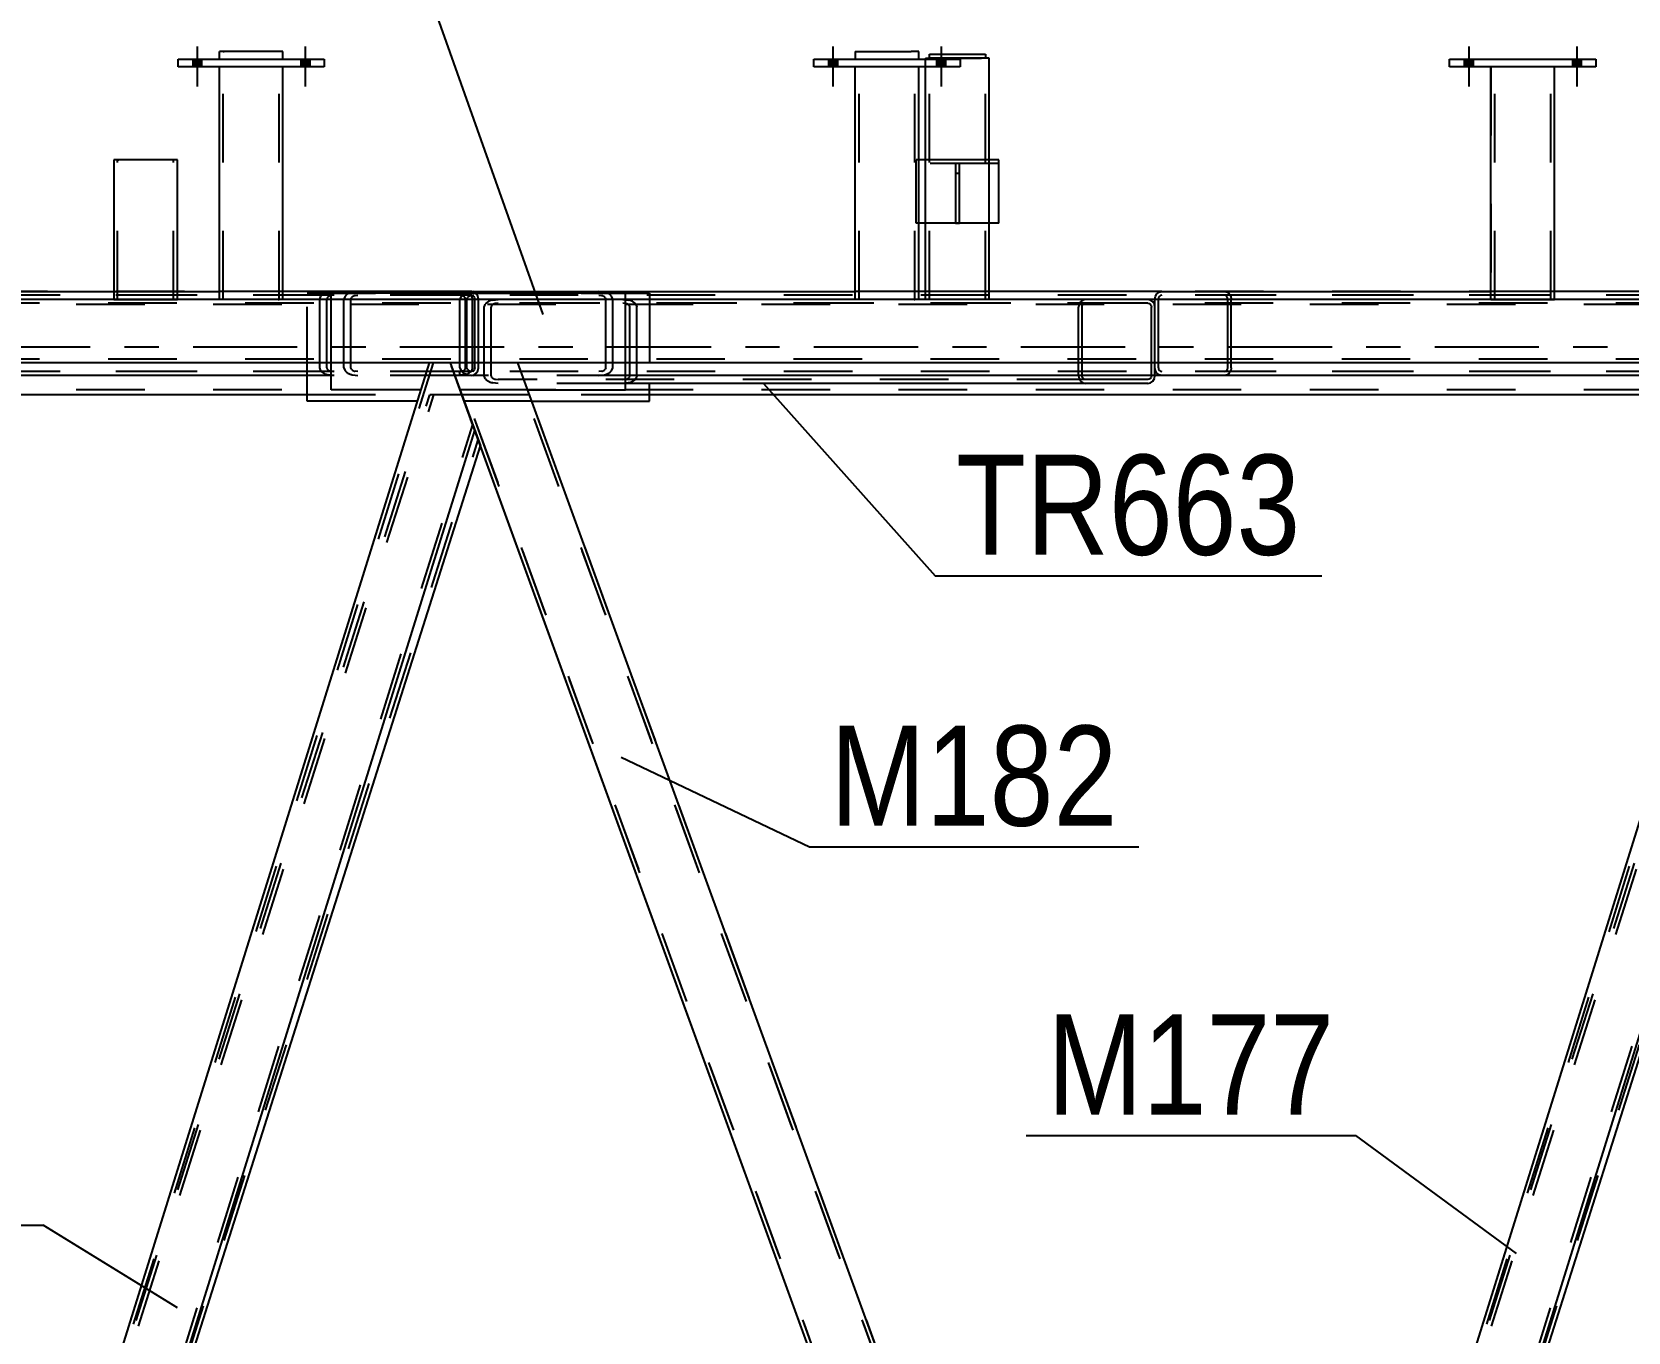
# Model space of a CAD drawing. Header units: millimetres. Extents: x -777 to 412, y -850 to -9.
# Drawn here: x 59.57 to 105.22, y -85.45 to -48.26 of the extents above; entities that cross this region are included whole.
import ezdxf

# ---------------------------------------------------------------- set-up
doc = ezdxf.new("R2010")
doc.units = ezdxf.units.MM
doc.linetypes.add('DXK_LINE_DOT2', pattern=[3.9198, 1.9599, -1.9599])
doc.linetypes.add('DXK_LINE_DOT3', pattern=[5.9187, 2.979, -0.9799, 0.9799, -0.9799])
doc.styles.add('Arial Narrow', font='ARIALN.TTF', dxfattribs={"height": 0.2})

# ---------------------------------------------------------------- blocks, each defined once
blk = doc.blocks.new('Part-570390744-4725 - 4628')
at = {"color": 7, "linetype": 'DXK_LINE_DOT2'}
for p, q in [((67.441, -58.083), (67.441, -55.728)), ((67.441, -55.728), (77.235, -55.728)), ((77.235, -55.728), (77.235, -58.31)), ((73.868, -58.819), (70.597, -58.819))]:
    blk.add_line(p, q, dxfattribs=at)
at = {"color": 2, "linetype": 'Continuous'}
for p, q in [((67.441, -58.819), (67.441, -58.083)), ((77.235, -58.819), (77.235, -58.31)), ((70.597, -58.819), (67.441, -58.819)), ((73.868, -58.819), (77.235, -58.819))]:
    blk.add_line(p, q, dxfattribs=at)
blk = doc.blocks.new('Part-570390744-5328 - 4628')
at = {"color": 2, "linetype": 'Continuous'}
for p, q in [((81.933, -49.255), (81.933, -49.037)), ((81.933, -49.037), (86.115, -49.037)), ((86.115, -49.255), (81.933, -49.255)), ((86.115, -49.037), (86.115, -49.255))]:
    blk.add_line(p, q, dxfattribs=at)
blk = doc.blocks.new('Part-570390744-5053 - 4628')
at = {"color": 7, "linetype": 'DXK_LINE_DOT2'}
for p, q in [((86.095, -52.021), (85.985, -52.021)), ((85.985, -52.021), (85.985, -53.73)), ((86.095, -53.73), (86.095, -52.021)), ((85.985, -52.294), (86.095, -52.294)), ((85.985, -53.73), (86.095, -53.73))]:
    blk.add_line(p, q, dxfattribs=at)
blk = doc.blocks.new('Part-570390744-4740 - 4628')
at = {"color": 2, "linetype": 'Continuous'}
for p, q in [((76.544, -55.728), (68.132, -55.728)), ((68.132, -55.909), (68.132, -55.728)), ((76.544, -55.909), (76.544, -55.728)), ((68.132, -58.491), (68.132, -57.727)), ((76.544, -58.491), (76.544, -57.727)), ((70.699, -58.491), (68.132, -58.491)), ((73.749, -58.491), (76.544, -58.491))]:
    blk.add_line(p, q, dxfattribs=at)
at = {"color": 7, "linetype": 'DXK_LINE_DOT2'}
for p, q in [((68.132, -57.727), (68.132, -55.909)), ((76.544, -57.727), (76.544, -55.909)), ((73.749, -58.491), (70.699, -58.491))]:
    blk.add_line(p, q, dxfattribs=at)
blk = doc.blocks.new('Part-570390744-5403 - 4628')
at = {"color": 2, "linetype": 'Continuous'}
for p, q in [((85.239, -49.003), (85.239, -48.894)), ((85.239, -48.894), (86.839, -48.894)), ((86.839, -48.894), (86.839, -49.003))]:
    blk.add_line(p, q, dxfattribs=at)
at = {"color": 7, "linetype": 'DXK_LINE_DOT2'}
blk.add_line((86.839, -49.003), (85.239, -49.003), dxfattribs=at)
blk = doc.blocks.new('Part-570390744-5397 - 4628')
at = {"color": 2, "linetype": 'Continuous'}
for p, q in [((63.751, -49.255), (63.751, -49.036)), ((63.751, -49.036), (67.933, -49.036)), ((67.933, -49.255), (63.751, -49.255)), ((67.933, -49.036), (67.933, -49.255))]:
    blk.add_line(p, q, dxfattribs=at)
blk = doc.blocks.new('Part-570390744-4782 - 4628')
at = {"color": 7, "linetype": 'DXK_LINE_DOT2'}
for p, q in [((72.504, -56.128), (72.532, -56.05)), ((72.504, -58.091), (72.504, -56.128)), ((72.532, -56.05), (72.534, -56.044)), ((72.717, -56.086), (72.702, -56.128)), ((72.702, -58.091), (72.702, -56.128)), ((72.749, -55.926), (72.901, -55.91)), ((72.901, -56.019), (72.825, -56.027)), ((91.488, -55.91), (72.901, -55.91)), ((91.488, -56.019), (72.901, -56.019)), ((76.474, -55.91), (76.626, -55.926)), ((76.55, -56.027), (76.474, -56.019)), ((76.673, -56.128), (76.657, -56.086)), ((76.673, -58.091), (76.673, -56.128)), ((76.841, -56.044), (76.871, -56.128)), ((76.871, -58.091), (76.871, -56.128)), ((89.518, -56.044), (89.503, -56.128)), ((89.503, -58.083), (89.503, -56.128)), ((89.561, -55.974), (89.518, -56.044)), ((89.626, -55.926), (89.561, -55.974)), ((89.602, -56.128), (89.61, -56.086)), ((89.602, -58.083), (89.602, -56.128)), ((89.61, -56.086), (89.631, -56.051)), ((89.702, -55.91), (89.626, -55.926)), ((89.631, -56.051), (89.664, -56.027)), ((89.664, -56.027), (89.702, -56.019)), ((91.564, -55.926), (91.488, -55.91)), ((91.488, -56.019), (91.526, -56.027)), ((91.526, -56.027), (91.558, -56.051)), ((91.558, -56.051), (91.58, -56.086)), ((91.629, -55.974), (91.564, -55.926)), ((91.58, -56.086), (91.587, -56.128)), ((91.587, -58.083), (91.587, -56.128)), ((91.672, -56.044), (91.629, -55.974)), ((91.687, -56.128), (91.672, -56.044)), ((91.687, -58.083), (91.687, -56.128)), ((72.534, -58.175), (72.504, -58.091)), ((72.702, -58.091), (72.717, -58.133)), ((72.901, -58.31), (72.749, -58.293)), ((72.825, -58.192), (72.901, -58.201)), ((89.702, -58.201), (72.901, -58.201)), ((76.544, -58.31), (72.901, -58.31)), ((76.474, -58.201), (76.55, -58.192)), ((76.626, -58.293), (76.474, -58.31)), ((76.657, -58.133), (76.673, -58.091)), ((76.871, -58.091), (76.841, -58.175))]:
    blk.add_line(p, q, dxfattribs=at)
at = {"color": 2, "linetype": 'Continuous'}
for p, q in [((91.488, -58.31), (76.544, -58.31)), ((89.503, -58.091), (89.503, -58.083)), ((89.503, -58.091), (89.518, -58.175)), ((89.518, -58.175), (89.561, -58.246)), ((89.561, -58.246), (89.626, -58.293)), ((89.602, -58.091), (89.602, -58.083)), ((89.61, -58.133), (89.602, -58.091)), ((89.631, -58.169), (89.61, -58.133)), ((89.626, -58.293), (89.702, -58.31)), ((89.664, -58.192), (89.631, -58.169)), ((89.702, -58.201), (89.664, -58.192)), ((91.488, -58.201), (89.702, -58.201)), ((91.526, -58.192), (91.488, -58.201)), ((91.488, -58.31), (91.564, -58.293)), ((91.558, -58.169), (91.526, -58.192)), ((91.58, -58.133), (91.558, -58.169)), ((91.564, -58.293), (91.629, -58.246)), ((91.587, -58.091), (91.58, -58.133)), ((91.587, -58.091), (91.587, -58.083)), ((91.629, -58.246), (91.672, -58.175)), ((91.672, -58.175), (91.687, -58.091)), ((91.687, -58.091), (91.687, -58.083))]:
    blk.add_line(p, q, dxfattribs=at)
at = {"color": 7, "linetype": 'DXK_LINE_DOT2'}
for centre, radius, start, end in [((72.81, -56.293), 0.371, 99.5182, 138.0638), ((72.856, -56.21), 0.186, 99.5182, 138.0638), ((76.519, -56.21), 0.186, 41.9362, 80.4818), ((76.565, -56.293), 0.371, 41.9362, 80.4818), ((72.81, -57.927), 0.371, 221.9362, 260.4818), ((72.856, -58.009), 0.186, 221.9362, 260.4818), ((76.519, -58.009), 0.186, 279.5182, 318.0638), ((76.565, -57.927), 0.371, 279.5182, 318.0638)]:
    blk.add_arc(centre, radius, start, end, dxfattribs=at)
blk = doc.blocks.new('Part-570390744-4946 - 4628')
at = {"color": 2, "linetype": 'Continuous'}
for p, q in [((53.112, -55.7), (53.188, -55.683)), ((53.188, -55.683), (64.933, -55.683)), ((72.139, -55.683), (66.751, -55.683)), ((68.892, -55.683), (68.74, -55.7)), ((71.813, -55.728), (71.813, -55.683)), ((72.163, -55.688), (72.139, -55.683)), ((52.989, -55.901), (53.004, -55.818)), ((52.989, -55.909), (52.989, -55.901)), ((53.004, -55.818), (53.047, -55.747)), ((53.047, -55.747), (53.112, -55.7)), ((52.989, -57.865), (52.989, -57.727)), ((53.004, -57.949), (52.989, -57.865)), ((53.047, -58.019), (53.004, -57.949)), ((53.112, -58.067), (53.047, -58.019)), ((53.188, -58.083), (53.112, -58.067)), ((68.132, -58.083), (53.188, -58.083))]:
    blk.add_line(p, q, dxfattribs=at)
at = {"color": 7, "linetype": 'DXK_LINE_DOT2'}
for p, q in [((54.974, -55.683), (55.05, -55.7)), ((66.751, -55.683), (64.933, -55.683)), ((52.989, -57.727), (52.989, -55.909)), ((53.096, -55.86), (53.088, -55.901)), ((53.088, -57.865), (53.088, -55.901)), ((53.118, -55.824), (53.096, -55.86)), ((53.15, -55.801), (53.118, -55.824)), ((53.188, -55.792), (53.15, -55.801)), ((72.139, -55.792), (53.188, -55.792)), ((55.012, -55.801), (54.974, -55.792)), ((55.044, -55.824), (55.012, -55.801)), ((55.066, -55.86), (55.044, -55.824)), ((55.05, -55.7), (55.115, -55.747)), ((55.074, -55.901), (55.066, -55.86)), ((55.074, -57.865), (55.074, -55.901)), ((55.115, -55.747), (55.158, -55.818)), ((55.158, -55.818), (55.173, -55.901)), ((55.173, -57.865), (55.173, -55.901)), ((68.526, -55.818), (68.495, -55.901)), ((68.495, -57.865), (68.495, -55.901)), ((68.694, -55.901), (68.709, -55.86)), ((68.694, -57.865), (68.694, -55.901)), ((68.816, -55.801), (68.892, -55.792)), ((71.813, -55.792), (71.813, -55.728)), ((72.139, -55.792), (72.177, -55.801)), ((72.215, -55.7), (72.163, -55.688)), ((72.177, -55.801), (72.21, -55.824)), ((72.21, -55.824), (72.231, -55.86)), ((72.28, -55.747), (72.215, -55.7)), ((72.231, -55.86), (72.239, -55.901)), ((72.239, -57.865), (72.239, -55.901)), ((72.323, -55.818), (72.28, -55.747)), ((72.338, -55.901), (72.323, -55.818)), ((72.338, -57.865), (72.338, -55.901)), ((53.088, -57.865), (53.096, -57.907)), ((53.096, -57.907), (53.118, -57.942)), ((53.118, -57.942), (53.15, -57.966)), ((53.15, -57.966), (53.188, -57.974)), ((54.974, -57.974), (55.012, -57.966)), ((55.012, -57.966), (55.044, -57.942)), ((55.044, -57.942), (55.066, -57.907)), ((55.066, -57.907), (55.074, -57.865)), ((55.158, -57.949), (55.115, -58.019)), ((55.173, -57.865), (55.158, -57.949)), ((68.495, -57.865), (68.526, -57.949)), ((68.709, -57.907), (68.694, -57.865)), ((68.892, -57.974), (68.816, -57.966)), ((72.177, -57.966), (72.139, -57.974)), ((72.21, -57.942), (72.177, -57.966)), ((72.231, -57.907), (72.21, -57.942)), ((72.239, -57.865), (72.231, -57.907)), ((72.28, -58.019), (72.323, -57.949)), ((72.323, -57.949), (72.338, -57.865)), ((72.139, -57.974), (53.188, -57.974)), ((55.05, -58.067), (54.974, -58.083)), ((55.115, -58.019), (55.05, -58.067)), ((72.139, -58.083), (68.132, -58.083)), ((68.74, -58.067), (68.892, -58.083)), ((71.813, -58.083), (71.813, -57.974)), ((72.139, -58.083), (72.215, -58.067)), ((72.215, -58.067), (72.28, -58.019))]:
    blk.add_line(p, q, dxfattribs=at)
for centre, radius, start, end in [((68.802, -56.066), 0.371, 112.0859, 138.0638), ((68.847, -55.984), 0.186, 99.5182, 138.0638), ((68.802, -57.7), 0.371, 221.9362, 260.4818), ((68.847, -57.783), 0.186, 221.9362, 260.4818)]:
    blk.add_arc(centre, radius, start, end, dxfattribs=at)
at = {"color": 2, "linetype": 'Continuous'}
blk.add_arc((68.802, -56.066), 0.371, 99.5182, 112.0859, dxfattribs=at)
blk = doc.blocks.new('Part-570390744-4825 - 4628')
at = {"color": 7, "linetype": 'DXK_LINE_DOT2'}
for p, q in [((84.857, -53.73), (84.857, -51.912)), ((84.933, -51.912), (84.857, -51.912)), ((87.221, -52.021), (84.857, -52.021)), ((86.948, -51.912), (85.13, -51.912)), ((84.933, -53.73), (84.857, -53.73)), ((86.948, -53.73), (85.13, -53.73))]:
    blk.add_line(p, q, dxfattribs=at)
at = {"color": 2, "linetype": 'Continuous'}
for p, q in [((85.13, -51.912), (84.933, -51.912)), ((87.221, -51.912), (86.948, -51.912)), ((87.221, -53.73), (87.221, -51.912)), ((85.13, -53.73), (84.933, -53.73)), ((87.221, -53.73), (86.948, -53.73))]:
    blk.add_line(p, q, dxfattribs=at)
blk = doc.blocks.new('Part-570390744-5457 - 4628')
at = {"color": 2, "linetype": 'Continuous'}
for p, q in [((85.13, -49.003), (85.147, -49.003)), ((85.13, -49.003), (85.13, -49.037)), ((85.13, -55.683), (85.13, -49.255)), ((85.147, -49.003), (86.73, -49.003)), ((86.948, -49.003), (86.73, -49.003)), ((86.948, -55.683), (86.948, -49.003))]:
    blk.add_line(p, q, dxfattribs=at)
at = {"color": 7, "linetype": 'DXK_LINE_DOT2'}
for p, q in [((85.13, -49.255), (85.13, -49.037)), ((85.239, -55.91), (85.239, -49.003)), ((85.239, -49.003), (85.248, -49.003)), ((86.839, -55.91), (86.839, -49.003)), ((85.13, -55.91), (85.13, -55.683)), ((86.948, -55.91), (86.948, -55.683)), ((86.948, -55.91), (85.13, -55.91))]:
    blk.add_line(p, q, dxfattribs=at)
blk = doc.blocks.new('Part-570390744-4962 - 4628')
at = {"color": 7, "linetype": 'DXK_LINE_DOT2'}
for p, q in [((54.262, -111.271), (70.952, -58.637)), ((54.323, -111.439), (71.066, -58.637)), ((71.867, -58.637), (70.952, -58.637)), ((70.952, -58.637), (70.969, -58.637)), ((72.239, -59.66), (71.867, -58.637)), ((55.592, -112.728), (72.336, -59.926)), ((54.792, -112.728), (54.262, -111.271)), ((55.707, -112.728), (54.792, -112.728)), ((55.707, -112.728), (55.765, -112.546))]:
    blk.add_line(p, q, dxfattribs=at)
at = {"color": 2, "linetype": 'Continuous'}
for p, q in [((72.397, -60.094), (72.239, -59.66)), ((55.765, -112.546), (72.397, -60.094))]:
    blk.add_line(p, q, dxfattribs=at)
blk = doc.blocks.new('Part-570390744-5288 - 4628')
at = {"color": 7, "linetype": 'DXK_LINE_DOT2'}
for p, q in [((73.802, -58.637), (71.867, -58.637)), ((71.885, -58.637), (71.867, -58.637)), ((71.867, -58.637), (72.397, -60.094)), ((91.67, -112.728), (71.983, -58.637)), ((93.373, -112.728), (73.686, -58.637)), ((93.489, -112.728), (73.802, -58.637)), ((91.554, -112.728), (91.488, -112.546)), ((91.554, -112.728), (93.489, -112.728))]:
    blk.add_line(p, q, dxfattribs=at)
at = {"color": 2, "linetype": 'Continuous'}
blk.add_line((91.488, -112.546), (72.397, -60.094), dxfattribs=at)
blk = doc.blocks.new('Part-570390744-4885 - 4628')
at = {"color": 7, "linetype": 'DXK_LINE_DOT2'}
for p, q in [((297.987, -55.909), (5.466, -55.91)), ((297.987, -56.055), (5.466, -56.055)), ((297.987, -58.491), (5.466, -58.491)), ((77.235, -58.637), (67.441, -58.637))]:
    blk.add_line(p, q, dxfattribs=at)
at = {"color": 7, "linetype": 'DXK_LINE_DOT3'}
blk.add_line((297.987, -57.273), (5.466, -57.273), dxfattribs=at)
at = {"color": 2, "linetype": 'Continuous'}
for p, q in [((67.441, -58.637), (38.537, -58.637)), ((106.139, -58.637), (77.235, -58.637))]:
    blk.add_line(p, q, dxfattribs=at)
blk = doc.blocks.new('Part-570390744-4913 - 4628')
at = {"color": 2, "linetype": 'Continuous'}
for p, q in [((54.254, -111.25), (70.937, -57.727)), ((71.536, -57.727), (70.937, -57.727)), ((71.536, -57.727), (72.116, -59.321)), ((72.239, -59.659), (72.116, -59.321)), ((55.667, -112.827), (72.239, -59.659)), ((54.828, -112.827), (54.254, -111.25))]:
    blk.add_line(p, q, dxfattribs=at)
at = {"color": 7, "linetype": 'DXK_LINE_DOT2'}
for p, q in [((54.316, -111.419), (71.051, -57.727)), ((55.553, -112.827), (72.178, -59.49)), ((72.239, -59.659), (72.163, -59.451)), ((55.667, -112.827), (54.828, -112.827))]:
    blk.add_line(p, q, dxfattribs=at)
blk = doc.blocks.new('Part-570390744-4921 - 4628')
at = {"color": 2, "linetype": 'Continuous'}
for p, q in [((72.21, -55.683), (72.058, -55.7)), ((72.21, -55.683), (83.115, -55.683)), ((75.935, -55.7), (75.783, -55.683)), ((91.885, -55.683), (84.933, -55.683)), ((91.885, -58.083), (76.544, -58.083))]:
    blk.add_line(p, q, dxfattribs=at)
at = {"color": 7, "linetype": 'DXK_LINE_DOT2'}
for p, q in [((84.933, -55.683), (83.115, -55.683)), ((110.472, -55.683), (91.885, -55.683)), ((106.747, -55.7), (106.899, -55.683)), ((110.472, -55.683), (110.511, -55.687)), ((110.511, -55.687), (110.624, -55.7)), ((71.843, -55.818), (71.813, -55.901)), ((71.813, -57.865), (71.813, -55.901)), ((72.012, -55.901), (72.027, -55.86)), ((72.012, -57.865), (72.012, -55.901)), ((72.134, -55.801), (72.21, -55.792)), ((110.472, -55.792), (72.21, -55.792)), ((75.783, -55.792), (75.859, -55.801)), ((75.967, -55.86), (75.982, -55.901)), ((75.982, -57.865), (75.982, -55.901)), ((76.18, -55.901), (76.15, -55.818)), ((76.18, -57.865), (76.18, -55.901)), ((106.502, -55.901), (106.532, -55.818)), ((106.502, -57.865), (106.502, -55.901)), ((106.716, -55.86), (106.701, -55.901)), ((106.701, -57.865), (106.701, -55.901)), ((106.899, -55.792), (106.823, -55.801)), ((110.548, -55.801), (110.472, -55.792)), ((110.671, -55.901), (110.656, -55.86)), ((110.671, -57.865), (110.671, -55.901)), ((110.839, -55.818), (110.869, -55.901)), ((110.869, -57.865), (110.869, -55.901)), ((71.813, -57.865), (71.843, -57.949)), ((72.027, -57.907), (72.012, -57.865)), ((72.21, -57.974), (72.134, -57.966)), ((75.859, -57.966), (75.783, -57.974)), ((75.982, -57.865), (75.967, -57.907)), ((76.15, -57.949), (76.18, -57.865)), ((106.532, -57.949), (106.502, -57.865)), ((106.701, -57.865), (106.716, -57.907)), ((106.823, -57.966), (106.899, -57.974)), ((110.472, -57.974), (110.548, -57.966)), ((110.656, -57.907), (110.671, -57.865)), ((110.869, -57.865), (110.839, -57.949)), ((72.058, -58.067), (72.21, -58.083)), ((110.472, -57.974), (72.21, -57.974)), ((76.544, -58.083), (72.21, -58.083)), ((75.783, -58.083), (75.935, -58.067)), ((110.472, -58.083), (91.885, -58.083)), ((106.899, -58.083), (106.747, -58.067)), ((110.591, -58.07), (110.472, -58.083)), ((110.624, -58.067), (110.591, -58.07))]:
    blk.add_line(p, q, dxfattribs=at)
for centre, radius, start, end in [((72.12, -56.066), 0.371, 112.0941, 138.0638), ((72.165, -55.984), 0.186, 99.5182, 138.0638), ((75.829, -55.984), 0.186, 41.9362, 80.4818), ((75.874, -56.066), 0.371, 41.9362, 67.9059), ((106.809, -56.066), 0.371, 99.5182, 138.0638), ((106.854, -55.984), 0.186, 99.5182, 138.0638), ((110.518, -55.984), 0.186, 41.9362, 80.4818), ((110.563, -56.066), 0.371, 41.9362, 80.4818), ((72.12, -57.7), 0.371, 221.9362, 260.4818), ((72.165, -57.783), 0.186, 221.9362, 260.4818), ((75.829, -57.783), 0.186, 279.5182, 318.0638), ((75.874, -57.7), 0.371, 279.5182, 318.0638), ((106.809, -57.7), 0.371, 221.9362, 260.4818), ((106.854, -57.783), 0.186, 221.9362, 260.4818), ((110.518, -57.783), 0.186, 279.5182, 318.0638), ((110.563, -57.7), 0.371, 279.5182, 318.0638)]:
    blk.add_arc(centre, radius, start, end, dxfattribs=at)
at = {"color": 2, "linetype": 'Continuous'}
for centre, start, end in [((72.12, -56.066), 99.5182, 112.0941), ((75.874, -56.066), 67.9059, 80.4818)]:
    blk.add_arc(centre, 0.371, start, end, dxfattribs=at)
blk = doc.blocks.new('Part-570390744-4949 - 4628')
at = {"color": 2, "linetype": 'Continuous'}
for p, q in [((33.513, -55.683), (33.361, -55.7)), ((33.513, -55.683), (46.751, -55.683)), ((37.238, -55.7), (37.086, -55.683)), ((53.188, -55.683), (48.569, -55.683)), ((53.188, -58.083), (37.847, -58.083))]:
    blk.add_line(p, q, dxfattribs=at)
at = {"color": 7, "linetype": 'DXK_LINE_DOT2'}
for p, q in [((48.569, -55.683), (46.751, -55.683)), ((71.775, -55.683), (53.188, -55.683)), ((68.05, -55.7), (68.202, -55.683)), ((71.775, -55.683), (71.927, -55.7)), ((33.146, -55.818), (33.116, -55.901)), ((33.116, -57.865), (33.116, -55.901)), ((33.314, -55.901), (33.329, -55.86)), ((33.314, -57.865), (33.314, -55.901)), ((33.437, -55.801), (33.513, -55.792)), ((71.775, -55.792), (33.513, -55.792)), ((37.086, -55.792), (37.162, -55.801)), ((37.269, -55.86), (37.285, -55.901)), ((37.285, -57.865), (37.285, -55.901)), ((37.483, -55.901), (37.453, -55.818)), ((37.483, -57.865), (37.483, -55.901)), ((67.805, -55.901), (67.835, -55.818)), ((67.805, -57.865), (67.805, -55.901)), ((68.018, -55.86), (68.003, -55.901)), ((68.003, -57.865), (68.003, -55.901)), ((68.202, -55.792), (68.126, -55.801)), ((71.851, -55.801), (71.775, -55.792)), ((71.973, -55.901), (71.958, -55.86)), ((71.973, -57.865), (71.973, -55.901)), ((72.142, -55.818), (72.144, -55.824)), ((72.144, -55.824), (72.172, -55.901)), ((72.172, -57.865), (72.172, -55.901)), ((33.116, -57.865), (33.146, -57.949)), ((33.329, -57.907), (33.314, -57.865)), ((33.513, -57.974), (33.437, -57.966)), ((37.162, -57.966), (37.086, -57.974)), ((37.285, -57.865), (37.269, -57.907)), ((37.453, -57.949), (37.483, -57.865)), ((67.835, -57.949), (67.805, -57.865)), ((68.003, -57.865), (68.018, -57.907)), ((68.126, -57.966), (68.202, -57.974)), ((71.775, -57.974), (71.851, -57.966)), ((71.958, -57.907), (71.973, -57.865)), ((72.172, -57.865), (72.142, -57.949)), ((33.361, -58.067), (33.513, -58.083)), ((71.775, -57.974), (33.513, -57.974)), ((37.847, -58.083), (33.513, -58.083)), ((37.086, -58.083), (37.238, -58.067)), ((71.775, -58.083), (53.188, -58.083)), ((68.202, -58.083), (68.05, -58.067)), ((71.893, -58.07), (71.775, -58.083)), ((71.927, -58.067), (71.893, -58.07))]:
    blk.add_line(p, q, dxfattribs=at)
for centre, radius, start, end in [((33.422, -56.066), 0.371, 112.0859, 138.0638), ((33.468, -55.984), 0.186, 99.5182, 138.0638), ((37.131, -55.984), 0.186, 41.9362, 80.4818), ((37.177, -56.066), 0.371, 41.9362, 67.9142), ((68.111, -56.066), 0.371, 99.5182, 138.0638), ((68.157, -55.984), 0.186, 99.5182, 138.0638), ((71.82, -55.984), 0.186, 41.9362, 80.4818), ((71.865, -56.066), 0.371, 41.9362, 80.4818), ((33.422, -57.7), 0.371, 221.9362, 260.4818), ((33.468, -57.783), 0.186, 221.9362, 260.4818), ((37.131, -57.783), 0.186, 279.5182, 318.0638), ((37.177, -57.7), 0.371, 279.5182, 318.0638), ((68.111, -57.7), 0.371, 221.9362, 260.4818), ((68.157, -57.783), 0.186, 221.9362, 260.4818), ((71.82, -57.783), 0.186, 279.5182, 318.0638), ((71.865, -57.7), 0.371, 279.5182, 318.0638)]:
    blk.add_arc(centre, radius, start, end, dxfattribs=at)
at = {"color": 2, "linetype": 'Continuous'}
for centre, start, end in [((33.422, -56.066), 99.5182, 112.0859), ((37.177, -56.066), 67.9142, 80.4818)]:
    blk.add_arc(centre, 0.371, start, end, dxfattribs=at)
blk = doc.blocks.new('Part-570390744-5010 - 4628')
at = {"color": 2, "linetype": 'Continuous'}
for p, q in [((91.809, -55.7), (91.885, -55.683)), ((91.885, -55.683), (101.297, -55.683)), ((110.837, -55.683), (103.115, -55.683)), ((107.59, -55.683), (107.438, -55.7)), ((110.511, -55.728), (110.511, -55.683)), ((110.86, -55.688), (110.837, -55.683)), ((91.687, -55.901), (91.702, -55.818)), ((91.687, -55.909), (91.687, -55.901)), ((91.702, -55.818), (91.745, -55.747)), ((91.745, -55.747), (91.809, -55.7)), ((91.687, -57.865), (91.687, -57.727)), ((91.702, -57.949), (91.687, -57.865)), ((91.745, -58.019), (91.702, -57.949)), ((91.809, -58.067), (91.745, -58.019)), ((91.885, -58.083), (91.809, -58.067)), ((106.829, -58.083), (91.885, -58.083))]:
    blk.add_line(p, q, dxfattribs=at)
at = {"color": 7, "linetype": 'DXK_LINE_DOT2'}
for p, q in [((93.672, -55.683), (93.748, -55.7)), ((103.115, -55.683), (101.297, -55.683)), ((91.687, -57.727), (91.687, -55.909)), ((91.793, -55.86), (91.786, -55.901)), ((91.786, -57.865), (91.786, -55.901)), ((91.815, -55.824), (91.793, -55.86)), ((91.847, -55.801), (91.815, -55.824)), ((91.885, -55.792), (91.847, -55.801)), ((110.837, -55.792), (91.885, -55.792)), ((93.71, -55.801), (93.672, -55.792)), ((93.742, -55.824), (93.71, -55.801)), ((93.763, -55.86), (93.742, -55.824)), ((93.748, -55.7), (93.812, -55.747)), ((93.771, -55.901), (93.763, -55.86)), ((93.771, -57.865), (93.771, -55.901)), ((93.812, -55.747), (93.855, -55.818)), ((93.855, -55.818), (93.87, -55.901)), ((93.87, -57.865), (93.87, -55.901)), ((107.223, -55.818), (107.193, -55.901)), ((107.193, -57.865), (107.193, -55.901)), ((107.391, -55.901), (107.406, -55.86)), ((107.391, -57.865), (107.391, -55.901)), ((107.514, -55.801), (107.59, -55.792)), ((110.511, -55.792), (110.511, -55.728)), ((110.837, -55.792), (110.875, -55.801)), ((110.913, -55.7), (110.86, -55.688)), ((110.875, -55.801), (110.907, -55.824)), ((110.907, -55.824), (110.928, -55.86)), ((110.977, -55.747), (110.913, -55.7)), ((110.928, -55.86), (110.936, -55.901)), ((110.936, -57.865), (110.936, -55.901)), ((111.02, -55.818), (110.977, -55.747)), ((111.035, -55.901), (111.02, -55.818)), ((111.035, -57.865), (111.035, -55.901)), ((91.786, -57.865), (91.793, -57.907)), ((91.793, -57.907), (91.815, -57.942)), ((91.815, -57.942), (91.847, -57.966)), ((91.847, -57.966), (91.885, -57.974)), ((93.672, -57.974), (93.71, -57.966)), ((93.71, -57.966), (93.742, -57.942)), ((93.742, -57.942), (93.763, -57.907)), ((93.763, -57.907), (93.771, -57.865)), ((93.855, -57.949), (93.812, -58.019)), ((93.87, -57.865), (93.855, -57.949)), ((107.193, -57.865), (107.223, -57.949)), ((107.406, -57.907), (107.391, -57.865)), ((107.59, -57.974), (107.514, -57.966)), ((110.875, -57.966), (110.837, -57.974)), ((110.907, -57.942), (110.875, -57.966)), ((110.928, -57.907), (110.907, -57.942)), ((110.936, -57.865), (110.928, -57.907)), ((110.977, -58.019), (111.02, -57.949)), ((111.02, -57.949), (111.035, -57.865)), ((110.837, -57.974), (91.885, -57.974)), ((93.748, -58.067), (93.672, -58.083)), ((93.812, -58.019), (93.748, -58.067)), ((110.837, -58.083), (106.829, -58.083)), ((107.438, -58.067), (107.59, -58.083)), ((110.511, -58.083), (110.511, -57.974)), ((110.837, -58.083), (110.913, -58.067)), ((110.913, -58.067), (110.977, -58.019))]:
    blk.add_line(p, q, dxfattribs=at)
for centre, radius, start, end in [((107.499, -56.066), 0.371, 112.0941, 138.0638), ((107.545, -55.984), 0.186, 99.5182, 138.0638), ((107.499, -57.7), 0.371, 221.9362, 260.4818), ((107.545, -57.783), 0.186, 221.9362, 260.4818)]:
    blk.add_arc(centre, radius, start, end, dxfattribs=at)
at = {"color": 2, "linetype": 'Continuous'}
blk.add_arc((107.499, -56.066), 0.371, 99.5182, 112.0941, dxfattribs=at)
blk = doc.blocks.new('Part-570390744-5118 - 4628')
at = {"color": 7, "linetype": 'DXK_LINE_DOT2'}
for p, q in [((298.9, -56.018), (4.236, -56.018)), ((66.751, -55.909), (64.933, -55.909)), ((84.933, -55.909), (83.115, -55.909)), ((103.115, -55.909), (101.297, -55.909)), ((298.9, -57.618), (4.236, -57.618)), ((73.471, -57.727), (70.937, -57.727))]:
    blk.add_line(p, q, dxfattribs=at)
at = {"color": 2, "linetype": 'Continuous'}
for p, q in [((64.933, -55.909), (48.569, -55.909)), ((83.115, -55.909), (66.751, -55.909)), ((101.297, -55.909), (84.933, -55.909)), ((119.478, -55.909), (103.115, -55.909)), ((70.937, -57.727), (34.774, -57.727)), ((109.634, -57.727), (73.471, -57.727))]:
    blk.add_line(p, q, dxfattribs=at)
blk = doc.blocks.new('Part-570390744-5157 - 4628')
at = {"color": 2, "linetype": 'Continuous'}
for p, q in [((73.471, -57.727), (71.536, -57.727)), ((92.952, -111.25), (73.471, -57.727)), ((91.591, -112.827), (72.239, -59.659))]:
    blk.add_line(p, q, dxfattribs=at)
at = {"color": 7, "linetype": 'DXK_LINE_DOT2'}
for p, q in [((72.239, -59.659), (71.536, -57.727)), ((91.707, -112.827), (71.652, -57.727)), ((93.41, -112.827), (73.355, -57.727)), ((93.526, -112.827), (92.952, -111.25)), ((91.591, -112.827), (93.526, -112.827))]:
    blk.add_line(p, q, dxfattribs=at)
blk = doc.blocks.new('Part-570390744-5235 - 4628')
at = {"color": 2, "linetype": 'Continuous'}
for p, q in [((92.952, -111.25), (109.634, -57.727)), ((110.233, -57.727), (109.634, -57.727)), ((110.233, -57.727), (110.814, -59.321)), ((110.937, -59.659), (110.814, -59.321)), ((94.364, -112.827), (110.937, -59.659)), ((93.526, -112.827), (92.952, -111.25))]:
    blk.add_line(p, q, dxfattribs=at)
at = {"color": 7, "linetype": 'DXK_LINE_DOT2'}
for p, q in [((93.013, -111.419), (109.749, -57.727)), ((94.25, -112.827), (110.875, -59.49)), ((110.937, -59.659), (110.861, -59.451)), ((94.364, -112.827), (93.526, -112.827))]:
    blk.add_line(p, q, dxfattribs=at)
blk = doc.blocks.new('Part-570390744-5257 - 4628')
at = {"color": 7, "linetype": 'DXK_LINE_DOT2'}
for p, q in [((92.959, -111.271), (109.649, -58.637)), ((93.02, -111.439), (109.764, -58.637)), ((110.564, -58.637), (109.649, -58.637)), ((109.649, -58.637), (109.667, -58.637)), ((110.937, -59.66), (110.564, -58.637)), ((94.29, -112.728), (111.033, -59.926)), ((93.489, -112.728), (92.959, -111.271)), ((94.404, -112.728), (93.489, -112.728)), ((94.404, -112.728), (94.462, -112.546))]:
    blk.add_line(p, q, dxfattribs=at)
at = {"color": 2, "linetype": 'Continuous'}
for p, q in [((111.095, -60.094), (110.937, -59.66)), ((94.462, -112.546), (111.095, -60.094))]:
    blk.add_line(p, q, dxfattribs=at)
blk = doc.blocks.new('Part-570390744-5376 - 4628')
at = {"color": 2, "linetype": 'Continuous'}
for p, q in [((83.115, -55.909), (83.115, -49.255)), ((84.933, -55.909), (84.933, -49.255)), ((84.931, -55.911), (83.116, -55.911))]:
    blk.add_line(p, q, dxfattribs=at)
at = {"color": 7, "linetype": 'DXK_LINE_DOT2'}
for p, q in [((84.933, -49.255), (83.115, -49.255)), ((83.115, -49.255), (83.131, -49.255)), ((83.224, -55.911), (83.224, -49.255)), ((84.824, -55.911), (84.824, -49.255)), ((83.115, -55.911), (83.115, -55.909)), ((83.116, -55.911), (83.115, -55.911)), ((83.115, -55.911), (83.116, -55.911)), ((84.816, -55.911), (84.798, -55.911)), ((84.798, -55.911), (84.816, -55.911)), ((84.816, -55.911), (84.824, -55.911)), ((84.824, -55.911), (84.816, -55.911)), ((84.933, -55.911), (84.916, -55.911)), ((84.931, -55.911), (84.933, -55.911)), ((84.933, -55.909), (84.933, -55.911)), ((84.933, -55.911), (84.933, -55.909))]:
    blk.add_line(p, q, dxfattribs=at)
blk = doc.blocks.new('Bolt-570390744-5496 - 4628')
at = {"linetype": 'Continuous'}
for points in [[(82.606, -49.037), (82.351, -49.037), (82.351, -49.255), (82.606, -49.255)], [(82.606, -49.037), (82.351, -49.037), (82.351, -49.255), (82.606, -49.255)], [(85.697, -49.037), (85.442, -49.037), (85.442, -49.255), (85.697, -49.255)], [(85.697, -49.037), (85.442, -49.037), (85.442, -49.255), (85.697, -49.255)]]:
    blk.add_hatch(color=1, dxfattribs=at).paths.add_polyline_path(points)
at = {"color": 1, "linetype": 'Continuous'}
for p, q in [((82.478, -48.673), (82.478, -49.818)), ((82.478, -48.673), (82.478, -49.818)), ((85.569, -48.673), (85.569, -49.818)), ((85.569, -48.673), (85.569, -49.818)), ((82.351, -49.037), (82.351, -49.255)), ((82.351, -49.037), (82.351, -49.255)), ((82.606, -49.037), (82.606, -49.255)), ((82.606, -49.037), (82.606, -49.255)), ((85.442, -49.037), (85.442, -49.255)), ((85.442, -49.037), (85.442, -49.255)), ((85.697, -49.037), (85.697, -49.255)), ((85.697, -49.037), (85.697, -49.255))]:
    blk.add_line(p, q, dxfattribs=at)
blk = doc.blocks.new('Part-570390744-5460 - 4628')
at = {"color": 2, "linetype": 'Continuous'}
for p, q in [((63.512, -51.913), (61.912, -51.913)), ((61.912, -51.913), (61.912, -55.683)), ((63.73, -51.913), (63.512, -51.913)), ((63.73, -55.683), (63.73, -51.913))]:
    blk.add_line(p, q, dxfattribs=at)
at = {"color": 7, "linetype": 'DXK_LINE_DOT2'}
for p, q in [((62.021, -55.91), (62.021, -51.913)), ((62.021, -51.913), (62.029, -51.913)), ((62.029, -51.913), (62.046, -51.913)), ((62.046, -51.913), (62.053, -51.913)), ((63.621, -55.91), (63.621, -51.913)), ((61.912, -55.683), (61.912, -55.91)), ((63.73, -55.91), (63.73, -55.683)), ((61.912, -55.91), (63.73, -55.91))]:
    blk.add_line(p, q, dxfattribs=at)
blk = doc.blocks.new('Part-570390744-5340 - 4628')
at = {"color": 2, "linetype": 'Continuous'}
for p, q in [((83.115, -48.818), (83.131, -48.818)), ((83.115, -48.818), (83.115, -49.037)), ((83.131, -48.818), (84.715, -48.818)), ((84.933, -48.818), (84.715, -48.818)), ((84.933, -49.037), (84.933, -48.818))]:
    blk.add_line(p, q, dxfattribs=at)
at = {"color": 7, "linetype": 'DXK_LINE_DOT2'}
for p, q in [((83.224, -55.911), (83.224, -48.818)), ((83.224, -48.818), (83.232, -48.818)), ((84.824, -55.911), (84.824, -48.818)), ((83.115, -55.911), (83.115, -49.037)), ((84.933, -55.911), (84.933, -49.037)), ((84.933, -55.911), (83.115, -55.911))]:
    blk.add_line(p, q, dxfattribs=at)
blk = doc.blocks.new('Part-570390744-5343 - 4628')
at = {"color": 2, "linetype": 'Continuous'}
for p, q in [((64.933, -55.909), (64.933, -49.255)), ((66.751, -55.909), (66.751, -49.255)), ((66.75, -55.911), (64.934, -55.911))]:
    blk.add_line(p, q, dxfattribs=at)
at = {"color": 7, "linetype": 'DXK_LINE_DOT2'}
for p, q in [((66.751, -49.255), (64.933, -49.255)), ((64.933, -49.255), (64.95, -49.255)), ((65.042, -55.911), (65.042, -49.255)), ((66.642, -55.911), (66.642, -49.255)), ((64.933, -55.911), (64.933, -55.909)), ((64.934, -55.911), (64.933, -55.911)), ((64.933, -55.911), (64.934, -55.911)), ((66.634, -55.911), (66.616, -55.911)), ((66.616, -55.911), (66.634, -55.911)), ((66.634, -55.911), (66.642, -55.911)), ((66.642, -55.911), (66.634, -55.911)), ((66.751, -55.911), (66.735, -55.911)), ((66.75, -55.911), (66.751, -55.911)), ((66.751, -55.909), (66.751, -55.911)), ((66.751, -55.911), (66.751, -55.909))]:
    blk.add_line(p, q, dxfattribs=at)
blk = doc.blocks.new('Part-570390744-5364 - 4628')
at = {"color": 2, "linetype": 'Continuous'}
for p, q in [((101.297, -55.909), (101.297, -49.255)), ((103.115, -55.909), (103.115, -49.255)), ((103.113, -55.911), (101.298, -55.911))]:
    blk.add_line(p, q, dxfattribs=at)
at = {"color": 7, "linetype": 'DXK_LINE_DOT2'}
for p, q in [((103.115, -49.255), (101.297, -49.255)), ((101.297, -49.255), (101.313, -49.255)), ((101.406, -55.911), (101.406, -49.255)), ((103.006, -55.911), (103.006, -49.255)), ((101.297, -55.911), (101.297, -55.909)), ((101.298, -55.911), (101.297, -55.911)), ((101.297, -55.911), (101.298, -55.911)), ((102.997, -55.911), (102.98, -55.911)), ((102.98, -55.911), (102.997, -55.911)), ((102.997, -55.911), (103.006, -55.911)), ((103.006, -55.911), (102.997, -55.911)), ((103.115, -55.911), (103.098, -55.911)), ((103.113, -55.911), (103.115, -55.911)), ((103.115, -55.909), (103.115, -55.911)), ((103.115, -55.911), (103.115, -55.909))]:
    blk.add_line(p, q, dxfattribs=at)
blk = doc.blocks.new('Part-570390744-5367 - 4628')
at = {"color": 2, "linetype": 'Continuous'}
for p, q in [((100.115, -49.255), (100.115, -49.037)), ((100.115, -49.037), (104.297, -49.037)), ((104.297, -49.255), (100.115, -49.255)), ((104.297, -49.037), (104.297, -49.255))]:
    blk.add_line(p, q, dxfattribs=at)
blk = doc.blocks.new('Part-570390744-5370 - 4628')
at = {"color": 7, "linetype": 'DXK_LINE_DOT2'}
for p, q in [((103.115, -49.255), (101.297, -49.255)), ((101.297, -49.255), (101.297, -55.911)), ((101.313, -49.255), (101.297, -49.255)), ((101.406, -55.911), (101.406, -49.255)), ((103.006, -55.911), (103.006, -49.255)), ((103.115, -55.911), (103.115, -49.255)), ((101.297, -55.911), (103.115, -55.911))]:
    blk.add_line(p, q, dxfattribs=at)
blk = doc.blocks.new('Bolt-570390744-5494 - 4628')
at = {"linetype": 'Continuous'}
for points in [[(100.788, -49.037), (100.533, -49.037), (100.533, -49.255), (100.788, -49.255)], [(100.788, -49.037), (100.533, -49.037), (100.533, -49.255), (100.788, -49.255)], [(103.878, -49.037), (103.624, -49.037), (103.624, -49.255), (103.878, -49.255)], [(103.878, -49.037), (103.624, -49.037), (103.624, -49.255), (103.878, -49.255)]]:
    blk.add_hatch(color=1, dxfattribs=at).paths.add_polyline_path(points)
at = {"color": 1, "linetype": 'Continuous'}
for p, q in [((100.66, -48.673), (100.66, -49.818)), ((100.66, -48.673), (100.66, -49.818)), ((103.751, -48.673), (103.751, -49.818)), ((103.751, -48.673), (103.751, -49.818)), ((100.533, -49.037), (100.533, -49.255)), ((100.533, -49.037), (100.533, -49.255)), ((100.788, -49.037), (100.788, -49.255)), ((100.788, -49.037), (100.788, -49.255)), ((103.624, -49.037), (103.624, -49.255)), ((103.624, -49.037), (103.624, -49.255)), ((103.878, -49.037), (103.878, -49.255)), ((103.878, -49.037), (103.878, -49.255))]:
    blk.add_line(p, q, dxfattribs=at)
blk = doc.blocks.new('Part-570390744-5373 - 4628')
at = {"color": 7, "linetype": 'DXK_LINE_DOT2'}
for p, q in [((100.115, -49.255), (100.115, -49.037)), ((100.115, -49.037), (104.297, -49.037)), ((104.297, -49.255), (100.115, -49.255)), ((104.297, -49.037), (104.297, -49.255))]:
    blk.add_line(p, q, dxfattribs=at)
blk = doc.blocks.new('Part-570390744-5400 - 4628')
at = {"color": 2, "linetype": 'Continuous'}
for p, q in [((66.533, -48.818), (64.933, -48.818)), ((64.933, -49.036), (64.933, -48.818)), ((66.751, -48.818), (66.533, -48.818)), ((66.751, -49.036), (66.751, -48.818))]:
    blk.add_line(p, q, dxfattribs=at)
at = {"color": 7, "linetype": 'DXK_LINE_DOT2'}
for p, q in [((65.042, -55.911), (65.042, -48.818)), ((65.042, -48.818), (65.05, -48.818)), ((65.05, -48.818), (65.068, -48.818)), ((65.068, -48.818), (65.074, -48.818)), ((66.642, -55.911), (66.642, -48.818)), ((64.933, -55.911), (64.933, -49.036)), ((66.751, -55.911), (66.751, -49.036)), ((66.751, -55.911), (64.933, -55.911))]:
    blk.add_line(p, q, dxfattribs=at)
blk = doc.blocks.new('Bolt-570390744-5495 - 4628')
at = {"linetype": 'Continuous'}
for points in [[(100.788, -49.037), (100.533, -49.037), (100.533, -49.255), (100.788, -49.255)], [(100.788, -49.037), (100.533, -49.037), (100.533, -49.255), (100.788, -49.255)], [(103.878, -49.037), (103.624, -49.037), (103.624, -49.255), (103.878, -49.255)], [(103.878, -49.037), (103.624, -49.037), (103.624, -49.255), (103.878, -49.255)]]:
    blk.add_hatch(color=1, dxfattribs=at).paths.add_polyline_path(points)
at = {"color": 1, "linetype": 'Continuous'}
for p, q in [((100.66, -48.673), (100.66, -49.818)), ((100.66, -48.673), (100.66, -49.818)), ((103.751, -48.673), (103.751, -49.818)), ((103.751, -48.673), (103.751, -49.818)), ((100.533, -49.037), (100.533, -49.255)), ((100.533, -49.037), (100.533, -49.255)), ((100.788, -49.037), (100.788, -49.255)), ((100.788, -49.037), (100.788, -49.255)), ((103.624, -49.037), (103.624, -49.255)), ((103.624, -49.037), (103.624, -49.255)), ((103.878, -49.037), (103.878, -49.255)), ((103.878, -49.037), (103.878, -49.255))]:
    blk.add_line(p, q, dxfattribs=at)
blk = doc.blocks.new('Bolt-570390744-5539 - 4628')
at = {"linetype": 'Continuous'}
for points in [[(64.424, -49.036), (64.169, -49.036), (64.169, -49.255), (64.424, -49.255)], [(64.424, -49.036), (64.169, -49.036), (64.169, -49.255), (64.424, -49.255)], [(67.515, -49.036), (67.26, -49.036), (67.26, -49.255), (67.515, -49.255)], [(67.515, -49.036), (67.26, -49.036), (67.26, -49.255), (67.515, -49.255)]]:
    blk.add_hatch(color=1, dxfattribs=at).paths.add_polyline_path(points)
at = {"color": 1, "linetype": 'Continuous'}
for p, q in [((64.297, -48.673), (64.297, -49.818)), ((64.297, -48.673), (64.297, -49.818)), ((67.388, -48.673), (67.388, -49.818)), ((67.388, -48.673), (67.388, -49.818)), ((64.169, -49.036), (64.169, -49.255)), ((64.169, -49.036), (64.169, -49.255)), ((64.424, -49.036), (64.424, -49.255)), ((64.424, -49.036), (64.424, -49.255)), ((67.26, -49.036), (67.26, -49.255)), ((67.26, -49.036), (67.26, -49.255)), ((67.515, -49.036), (67.515, -49.255)), ((67.515, -49.036), (67.515, -49.255))]:
    blk.add_line(p, q, dxfattribs=at)
blk = doc.blocks.new('Mark-570390744-4881 - 4628')
at = {"color": 30, "linetype": 'Continuous'}
for p, q in [((80.496, -58.311), (85.4, -63.815)), ((85.4, -63.815), (96.464, -63.815))]:
    blk.add_line(p, q, dxfattribs=at)
at = {"color": 0}
blk.add_wipeout([(95.864, -63.215), (95.864, -60.215), (86, -60.215), (86, -63.215)], dxfattribs=at)
blk.add_wipeout([(95.864, -63.215), (95.864, -60.215), (86, -60.215), (86, -63.215)], dxfattribs=at)
at = {"color": 3, "style": 'Arial Narrow'}
blk.add_text('TR663', height=2.8633, dxfattribs=at).set_placement((86, -63.215))
blk = doc.blocks.new('Mark-570390744-4909 - 4628')
at = {"color": 30, "linetype": 'Continuous'}
for p in [(50.472, -82.396), (63.736, -84.759)]:
    blk.add_line(p, (59.895, -82.396), dxfattribs=at)
at = {"color": 0}
blk.add_wipeout([(59.295, -81.796), (59.295, -78.796), (51.072, -78.796), (51.072, -81.796)], dxfattribs=at)
blk.add_wipeout([(59.295, -81.796), (59.295, -78.796), (51.072, -78.796), (51.072, -81.796)], dxfattribs=at)
at = {"color": 3, "style": 'Arial Narrow'}
blk.add_text('M177', height=2.8633, dxfattribs=at).set_placement((51.072, -81.796))
blk = doc.blocks.new('Mark-570390744-5231 - 4628')
at = {"color": 30, "linetype": 'Continuous'}
for p in [(88.005, -79.829), (102.028, -83.204)]:
    blk.add_line(p, (97.429, -79.829), dxfattribs=at)
at = {"color": 0}
blk.add_wipeout([(96.829, -79.229), (96.829, -76.229), (88.605, -76.229), (88.605, -79.229)], dxfattribs=at)
blk.add_wipeout([(96.829, -79.229), (96.829, -76.229), (88.605, -76.229), (88.605, -79.229)], dxfattribs=at)
at = {"color": 3, "style": 'Arial Narrow'}
blk.add_text('M177', height=2.8633, dxfattribs=at).set_placement((88.605, -79.229))
blk = doc.blocks.new('Mark-570390744-5114 - 4628')
at = {"color": 30, "linetype": 'Continuous'}
for p in [(59.76, -46.855), (74.188, -56.34)]:
    blk.add_line(p, (70.825, -46.855), dxfattribs=at)
at = {"color": 0}
blk.add_wipeout([(70.225, -46.255), (70.225, -43.255), (60.36, -43.255), (60.36, -46.255)], dxfattribs=at)
blk.add_wipeout([(70.225, -46.255), (70.225, -43.255), (60.36, -43.255), (60.36, -46.255)], dxfattribs=at)
at = {"color": 3, "style": 'Arial Narrow'}
blk.add_text('TC355', height=2.8633, dxfattribs=at).set_placement((60.36, -46.255))
blk = doc.blocks.new('Mark-570390744-5153 - 4628')
at = {"color": 30, "linetype": 'Continuous'}
for p, q in [((76.425, -69.009), (81.805, -71.566)), ((81.805, -71.566), (91.229, -71.566))]:
    blk.add_line(p, q, dxfattribs=at)
at = {"color": 0}
blk.add_wipeout([(90.629, -70.966), (90.629, -67.966), (82.405, -67.966), (82.405, -70.966)], dxfattribs=at)
blk.add_wipeout([(90.629, -70.966), (90.629, -67.966), (82.405, -67.966), (82.405, -70.966)], dxfattribs=at)
at = {"color": 3, "style": 'Arial Narrow'}
blk.add_text('M182', height=2.8633, dxfattribs=at).set_placement((82.405, -70.966))

msp = doc.modelspace()

# ---------------------------------------------------------------- block references
for name in ['Bolt-570390744-5539 - 4628', 'Part-570390744-5400 - 4628', 'Bolt-570390744-5496 - 4628', 'Part-570390744-5340 - 4628', 'Bolt-570390744-5494 - 4628', 'Bolt-570390744-5495 - 4628', 'Part-570390744-5397 - 4628', 'Part-570390744-5343 - 4628', 'Part-570390744-5328 - 4628', 'Part-570390744-5376 - 4628', 'Part-570390744-5457 - 4628', 'Part-570390744-5403 - 4628', 'Part-570390744-5367 - 4628', 'Part-570390744-5373 - 4628', 'Part-570390744-5364 - 4628', 'Part-570390744-5370 - 4628', 'Part-570390744-5460 - 4628', 'Part-570390744-4825 - 4628', 'Part-570390744-5053 - 4628', 'Part-570390744-5118 - 4628', 'Part-570390744-4949 - 4628', 'Part-570390744-4946 - 4628', 'Part-570390744-4921 - 4628', 'Part-570390744-5010 - 4628', 'Part-570390744-4885 - 4628', 'Part-570390744-4725 - 4628', 'Part-570390744-4740 - 4628', 'Part-570390744-4782 - 4628', 'Part-570390744-4913 - 4628', 'Part-570390744-5157 - 4628', 'Part-570390744-5235 - 4628', 'Part-570390744-4962 - 4628', 'Part-570390744-5288 - 4628', 'Part-570390744-5257 - 4628']:
    msp.add_blockref(name, (0, 0))

# ---------------------------------------------------------------- next in the draw order: block references
for name in ['Mark-570390744-5114 - 4628', 'Mark-570390744-4881 - 4628', 'Mark-570390744-5153 - 4628', 'Mark-570390744-5231 - 4628', 'Mark-570390744-4909 - 4628']:
    msp.add_blockref(name, (0, 0))

doc.saveas('drawing.dxf')
